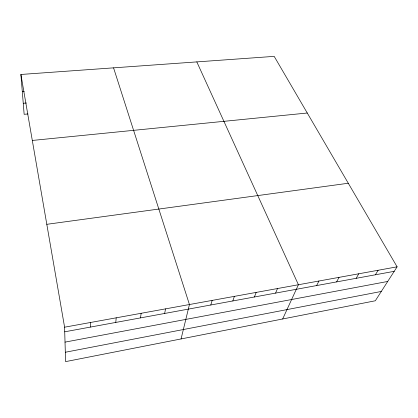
<?xml version="1.0" encoding="UTF-8"?>
<svg xmlns="http://www.w3.org/2000/svg" width="418" height="418" viewBox="0 0 418 418"><rect width="100%" height="100%" fill="white"/><g stroke="black" fill="none" stroke-linecap="round" stroke-linejoin="round"><path stroke-width="0.63" d="M90.539 327.064L90.68 322.456M115.791 322.43L116.194 317.826M140.495 317.899L141.143 313.296M164.661 313.463L165.554 308.865M181.062 338.941L189.438 304.529L113.56 67.847M210.803 304.994L212.135 300.406M232.831 300.95L234.362 296.372M254.416 296.989L256.145 292.417M275.577 293.107L277.495 288.54M282.662 318.981L298.415 284.742L196.815 61.901M316.661 285.562L318.929 281.021M336.605 281.904L339.04 277.369M356.173 278.31L358.764 273.785M375.374 274.788L378.118 270.274M397.1 266.825L375.317 300.777L65.589 361.627L64.591 327.195L20.9 74.467L274.187 56.373L397.1 266.825L64.591 327.195M65.318 352.249L381.294 291.456M65.02 342.123L387.716 281.455M64.722 331.803L394.211 271.329M46.806 224.314L348.288 183.251M32.306 140.453L307.267 113.017M28.011 113.962L24.15 114.302L20.9 74.467M23.251 103.277L26.412 103.011M22.29 91.516L24.223 91.364"/></g></svg>
